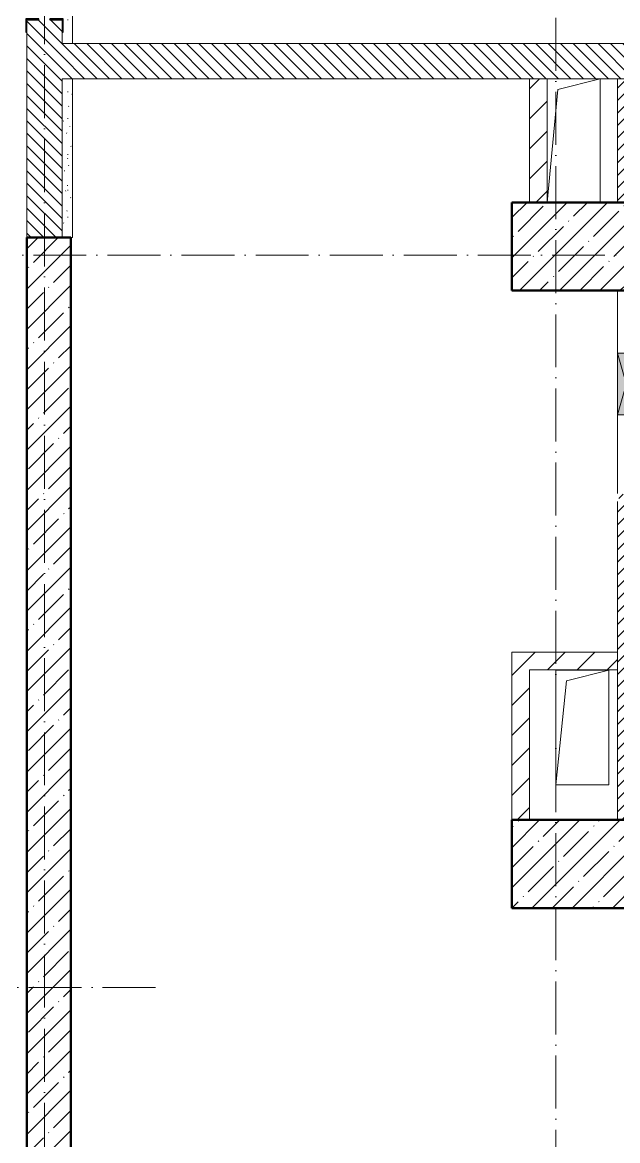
# Model space of a CAD drawing. Header units: millimetres. Extents: x -136833 to 49383, y -8033 to 344618.
# Drawn here: x -56709 to -53334, y 303860 to 310198 of the extents above; entities that cross this region are included whole.
import ezdxf

# ---------------------------------------------------------------- set-up
doc = ezdxf.new("R2010")
doc.units = ezdxf.units.MM
doc.linetypes.add('50_200_ШТРИХ_1Т_ш5_п1_п1_', pattern=[700, 500, -100, 0, -100])
for name, color, linetype, lineweight in [('A-DETL-GENF-OTLN', 7, 'Continuous', 9), ('A-FLOR-____-OTLN', 7, 'Continuous', 9), ('A-GENM-____-MCUT', 7, 'Continuous', 25), ('A-GENM-____-OTLN', 7, 'Continuous', 9), ('A-GENM-____-OTLN-1', 7, 'Continuous', 25), ('A-GLAZ-____-OTLN', 7, 'Continuous', 9), ('A-WALL-____-MCUT', 7, 'Continuous', 13), ('A-WALL-____-MCUT-2', 7, 'Continuous', 50), ('A-WALL-____-PATT-1', 7, 'Continuous', 9), ('A-WALL-FNSH-MCUT-1', 7, 'Continuous', 9), ('I-WALL-____-OTLN', 7, 'Continuous', 9), ('S-COLS-____-MCUT', 7, 'Continuous', 50), ('S-COLS-____-OTLN', 7, 'Continuous', 9), ('S-GRID-____-OTLN-1', 7, '50_200_ШТРИХ_1Т_ш5_п1_п1_', 9)]:
    doc.layers.add(name, color=color, linetype=linetype, lineweight=lineweight)
doc.layers.add('A-WALL-____-PATT-2', color=7, linetype='Continuous', lineweight=9, true_color=0x787878)
pattern_1 = [(135, (-131434.413, 245796.486), (-35.35534, -35.35534), [])]
pattern_2 = [(45, (-131434.413, 245796.486), (-35.35534, 35.35534), [])]
pattern_3 = [(45, (-131434.41, 245796.49), (-84.85281, 84.85281), [])]
pattern_4 = [(0, (-131434.413, 245796.486), (203.2, 50.8), [3.353, -149.047, 3.353, -149.047, -812.8]), (0, (-131434.413, 245796.486), (203.2, 50.8), [-304.8, 3.353, -301.447, 3.353, -149.047, -355.6]), (0, (-131434.413, 245796.486), (203.2, 50.8), [-762, 3.353, -98.247, 3.353, -250.647]), (120, (-131358.213, 245821.886), (-145.59409, 150.576362), [3.353, -149.047, 3.353, -149.047, -812.8]), (120, (-131358.213, 245821.886), (-145.59409, 150.576362), [-304.8, 3.353, -301.447, 3.353, -149.047, -355.6]), (120, (-131358.213, 245821.886), (-145.59409, 150.576362), [-762, 3.353, -98.247, 3.353, -250.647]), (240, (-131332.813, 245923.486), (-57.60591, -201.376362), [3.353, -149.047, 3.353, -149.047, -812.8]), (240, (-131332.813, 245923.486), (-57.60591, -201.376362), [-304.8, 3.353, -301.447, 3.353, -149.047, -355.6]), (240, (-131332.813, 245923.486), (-57.60591, -201.376362), [-762, 3.353, -98.247, 3.353, -250.647])]

# ---------------------------------------------------------------- blocks, each defined once
blk = doc.blocks.new('BSC_Колонна _Прямоугольная - 500х700-V106-АР1_План отверстий 2 этажа в осях 1-64_Ю-ЯЯ')
at = {"layer": 'S-COLS-____-OTLN'}
h = blk.add_hatch(dxfattribs=at)
h.set_pattern_fill('FP_119', color=256, style=0, pattern_type=2)
h.set_pattern_definition([(315, (-63131.04, 77850), (114.04925, 114.04925), []), (315, (-63131.04, 77735.95), (114.04925, 114.04925), [201.613, -40.323, 3.353, -36.97])])
h.paths.add_polyline_path([(-250, 350), (-250, -350), (250, -350), (250, 350)], flags=0)
at = {"layer": 'S-COLS-____-MCUT'}
for p, q in [((250, 350), (-250, 350)), ((-250, 350), (-250, -350)), ((250, -350), (250, 350)), ((-250, -350), (250, -350))]:
    blk.add_line(p, q, dxfattribs=at)
blk = doc.blocks.new('BSC_Колонна _Прямоугольная - 500х700-V126-АР1_План отверстий 2 этажа в осях 1-64_Ю-ЯЯ')
at = {"layer": 'S-COLS-____-OTLN'}
h = blk.add_hatch(dxfattribs=at)
h.set_pattern_fill('FP_139', color=256, style=0, pattern_type=2)
h.set_pattern_definition([(315, (-59631.04, 77850), (114.04925, 114.04925), []), (315, (-59631.04, 77735.95), (114.04925, 114.04925), [201.613, -40.323, 3.353, -36.97])])
h.paths.add_polyline_path([(-250, 350), (-250, -350), (250, -350), (250, 350)], flags=0)
at = {"layer": 'S-COLS-____-MCUT'}
for p, q in [((250, 350), (-250, 350)), ((-250, 350), (-250, -350)), ((250, -350), (250, 350)), ((-250, -350), (250, -350))]:
    blk.add_line(p, q, dxfattribs=at)
blk = doc.blocks.new('154_Стойка_СКБ_Уголок - СМ-2540_200-37126399-АР1_План отверстий 2 этажа в осях 1-64_Ю-ЯЯ')
at = {"layer": 'A-GENM-____-MCUT'}
for p, q in [((125, 156), (125, 81)), ((200, 156), (125, 156)), ((131, 81), (131, 150)), ((131, 150), (200, 150)), ((200, 150), (200, 156)), ((125, 81), (131, 81)), ((131, 19), (125, 19)), ((125, 19), (125, -56)), ((131, -50), (131, 19)), ((125, -56), (200, -56)), ((200, -50), (131, -50)), ((200, -56), (200, -50))]:
    blk.add_line(p, q, dxfattribs=at)
blk = doc.blocks.new('AR_Отверстие прямоугольное _в плите_ - AR_Отверстие прямоугольное _в плите_-30459803-АР1_План отверстий 2 этажа в осях 1-64_Ю-ЯЯ')
at = {"layer": 'A-GENM-____-OTLN'}
for p, q in [((-90, 290), (150, 350)), ((150, -350), (150, 350)), ((-150, -350), (-90, 290))]:
    blk.add_line(p, q, dxfattribs=at)
blk = doc.blocks.new('AR_Отверстие прямоугольное _в плите_ - AR_Отверстие прямоугольное _в плите_-30552792-АР1_План отверстий 2 этажа в осях 1-64_Ю-ЯЯ')
at = {"layer": 'A-GENM-____-OTLN'}
for p, q in [((150, 325), (-150, 325)), ((-150, 325), (-150, -325)), ((-90, 265), (150, 325)), ((150, -325), (150, 325)), ((-150, -325), (-90, 265)), ((-150, -325), (150, -325))]:
    blk.add_line(p, q, dxfattribs=at)
blk = doc.blocks.new('AR_Отверстие прямоугольное _в стене__БезПР - AR_Отверстие прямоугольное _в стене__БезПР-36789340-АР1_План отверстий 2 этажа в осях 1-64_Ю-ЯЯ')
at = {"layer": 'A-GLAZ-____-OTLN'}
blk.add_hatch(color=256, dxfattribs=at).paths.add_polyline_path([(175, -50), (175, 50), (-175, 50), (-175, -50)], flags=0)
at = {"layer": 'A-DETL-GENF-OTLN'}
for p, q in [((-175, -50), (-175, 50)), ((-175, 50), (175, 50)), ((175, 50), (-175, -50)), ((-175, 50), (175, -50)), ((175, 50), (-175, 50)), ((-175, 50), (-175, -50)), ((175, 50), (175, -50)), ((175, -50), (175, 50)), ((175, -50), (-175, -50)), ((-175, -50), (175, -50))]:
    blk.add_line(p, q, dxfattribs=at)
at = {"layer": 'A-GLAZ-____-OTLN'}
blk.add_line((175, 50), (-175, 50), dxfattribs=at)
blk = doc.blocks.new('3эт')
at = {"layer": 'S-GRID-____-OTLN-1', "color": 251, "ltscale": 0.6, "true_color": 0x636466}
for p, q in [((361520.7, 4029.4), (361520.7, -46882.4)), ((358620.7, 3761.2), (358620.7, -46882.4)), ((387845.1, -23782.4), (279101.9, -23782.4)), ((359250.7, -27932.4), (279101.9, -27932.4))]:
    blk.add_line(p, q, dxfattribs=at)

msp = doc.modelspace()

# ---------------------------------------------------------------- hatches: boundary and pattern name
at = {"layer": 'A-WALL-____-PATT-1'}
h = msp.add_hatch(dxfattribs=at)
h.set_pattern_fill('FP_6', color=256, style=0, pattern_type=2)
h.set_pattern_definition(pattern_1)
h.paths.add_polyline_path([(-56484.4, 308977.5), (-56484.4, 310211.5), (-56553.4, 310211.5), (-56553.4, 310217.5), (-56615.4, 310217.5), (-56615.4, 310211.5), (-56684.4, 310211.5), (-56684.4, 308977.5)], flags=0)
h.paths.add_polyline_path([(-56553.4, 312437.5), (-56553.4, 312443.5), (-56484.4, 312443.5), (-56484.4, 312977.5), (-56684.4, 312977.5), (-56684.4, 312443.5), (-56615.4, 312443.5), (-56615.4, 312437.5)], flags=0)
h = msp.add_hatch(dxfattribs=at)
h.set_pattern_fill('FP_6', color=256, style=0, pattern_type=2)
h.set_pattern_definition(pattern_1)
h.paths.add_polyline_path([(-42184.4, 309877.5), (-42184.4, 310077.5), (-46578.4, 310077.5), (-46578.4, 310008.5), (-46584.4, 310008.5), (-46584.4, 310077.5), (-49834.4, 310077.5), (-49834.4, 309877.5), (-49209.4, 309877.5), (-49209.4, 309977.5), (-47959.4, 309977.5), (-47959.4, 309877.5), (-46584.4, 309877.5), (-46584.4, 309946.5), (-46578.4, 309946.5), (-46578.4, 309877.5), (-42384.4, 309877.5)], flags=0)
h.paths.add_polyline_path([(-51459.4, 309877.5), (-50934.4, 309877.5), (-50934.4, 310077.5), (-51528.4, 310077.5), (-51528.4, 310008.5), (-51534.4, 310008.5), (-51534.4, 309946.5), (-51528.4, 309946.5), (-51528.4, 309877.5)], flags=0)
h.paths.add_polyline_path([(-53034.4, 309877.5), (-53034.4, 310077.5), (-56484.4, 310077.5), (-56484.4, 309877.5), (-53679.6, 309877.5)], flags=0)
h = msp.add_hatch(dxfattribs=at)
h.set_pattern_fill('FP_4', color=256, style=0, pattern_type=2)
h.set_pattern_definition(pattern_3)
h.paths.add_polyline_path([(-53734.4, 309177.5), (-53734.4, 309877.5), (-53834.4, 309877.5), (-53834.4, 309177.5)], flags=0)
h = msp.add_hatch(dxfattribs=at)
h.set_pattern_fill('FP_5', color=256, style=0, pattern_type=2)
h.set_pattern_definition(pattern_2)
h.paths.add_polyline_path([(-53234.4, 309177.5), (-53234.4, 309877.5), (-53334.4, 309877.5), (-53334.4, 309177.5)], flags=0)
h = msp.add_hatch(dxfattribs=at)
h.set_pattern_fill('FP_13', color=256, style=0, pattern_type=2)
h.set_pattern_definition([(45, (-131434.41, 245796.49), (-114.04925, 114.04925), []), (45, (-131320.36, 245796.49), (-114.04925, 114.04925), [201.612, -40.322, 3.353, -36.97])])
h.paths.add_polyline_path([(-56684.4, 300927.5), (-56434.4, 300927.5), (-56434.4, 308977.5), (-56684.4, 308977.5), (-56684.4, 301406.7)], flags=0)
h = msp.add_hatch(dxfattribs=at)
h.set_pattern_fill('FP_5', color=256, style=0, pattern_type=2)
h.set_pattern_definition(pattern_2)
h.paths.add_polyline_path([(-53234.4, 305677.5), (-53234.4, 307481.5), (-53242, 307481.5), (-53242, 307523), (-53326.8, 307523), (-53326.8, 307481.5), (-53334.4, 307481.5), (-53334.4, 305677.5)], flags=0)
h = msp.add_hatch(dxfattribs=at)
h.set_pattern_fill('FP_4', color=256, style=0, pattern_type=2)
h.set_pattern_definition(pattern_3)
h.paths.add_polyline_path([(-53834.4, 305677.5), (-53834.4, 306627.5), (-53934.4, 306627.5), (-53934.4, 305677.5)], flags=0)
h = msp.add_hatch(dxfattribs=at)
h.set_pattern_fill('FP_4', color=256, style=0, pattern_type=2)
h.set_pattern_definition(pattern_3)
h.paths.add_polyline_path([(-53834.4, 306527.5), (-53334.4, 306527.5), (-53334.4, 306627.5), (-53834.4, 306627.5)], flags=0)
at = {"layer": 'A-WALL-____-PATT-2'}
h = msp.add_hatch(dxfattribs=at)
h.set_pattern_fill('FP_165', color=256, style=0, pattern_type=2)
h.set_pattern_definition(pattern_4)
h.paths.add_polyline_path([(-56478.4, 310077.5), (-56424.4, 310077.5), (-56424.4, 310217.5), (-56478.4, 310217.5), (-56478.4, 310142.5), (-56484.4, 310142.5), (-56484.4, 310077.5)], flags=0)
h.paths.add_polyline_path([(-56478.4, 312437.5), (-56424.4, 312437.5), (-56424.4, 312977.5), (-56484.4, 312977.5), (-56484.4, 312512.5), (-56478.4, 312512.5), (-56478.4, 312443.5)], flags=0)
h = msp.add_hatch(dxfattribs=at)
h.set_pattern_fill('FP_165', color=256, style=0, pattern_type=2)
h.set_pattern_definition(pattern_4)
h.paths.add_polyline_path([(-56424.4, 308977.5), (-56424.4, 309877.5), (-56484.4, 309877.5), (-56484.4, 308977.5)], flags=0)

# ---------------------------------------------------------------- linework, layer by layer
at = {"layer": 'A-FLOR-____-OTLN'}
for p, q in [((-53434.4, 309877.5), (-53434.4, 309177.5)), ((-53684.4, 306526.2), (-53384.4, 306526.2)), ((-53684.4, 305876.2), (-53684.4, 306526.2)), ((-53384.4, 306526.2), (-53384.4, 305876.2)), ((-53384.4, 305876.2), (-53684.4, 305876.2))]:
    msp.add_line(p, q, dxfattribs=at)
at = {"layer": 'A-WALL-____-MCUT'}
for p, q in [((-56684.4, 310142.5), (-56684.4, 308977.5)), ((-56484.4, 310077.5), (-56484.4, 310142.5)), ((-53034.4, 310077.5), (-56484.4, 310077.5)), ((-56484.4, 309877.5), (-53034.4, 309877.5)), ((-56484.4, 308977.5), (-56484.4, 309877.5))]:
    msp.add_line(p, q, dxfattribs=at)
at = {"layer": 'A-WALL-____-MCUT-2'}
for p, q in [((-56684.4, 308977.5), (-56684.4, 300927.5)), ((-56434.4, 308977.5), (-56684.4, 308977.5)), ((-56434.4, 300927.5), (-56434.4, 308977.5))]:
    msp.add_line(p, q, dxfattribs=at)
at = {"layer": 'A-WALL-FNSH-MCUT-1'}
for p, q in [((-56424.4, 310077.5), (-56424.4, 310277.5)), ((-56424.4, 308977.5), (-56424.4, 309877.5)), ((-53834.4, 309877.5), (-53834.4, 309177.5)), ((-53734.4, 309177.5), (-53734.4, 309877.5)), ((-53334.4, 309877.5), (-53334.4, 309177.5)), ((-56434.4, 308977.5), (-56424.4, 308977.5)), ((-53334.4, 307481.5), (-53334.4, 305677.5)), ((-53934.4, 306627.5), (-53934.4, 305677.5)), ((-53334.4, 306627.5), (-53934.4, 306627.5)), ((-53834.4, 305677.5), (-53834.4, 306527.5)), ((-53834.4, 306527.5), (-53334.4, 306527.5))]:
    msp.add_line(p, q, dxfattribs=at)
at = {"layer": 'I-WALL-____-OTLN'}
for p, q in [((-53334.4, 308322.5), (-53334.4, 308677.5)), ((-53334.4, 307527.5), (-53334.4, 307972.5))]:
    msp.add_line(p, q, dxfattribs=at)

# ---------------------------------------------------------------- block references
msp.add_blockref('3эт', (-415205.1, 332659.9))
at = {"layer": 'A-GENM-____-OTLN'}
for name, p in [('AR_Отверстие прямоугольное _в плите_ - AR_Отверстие прямоугольное _в плите_-30459803-АР1_План отверстий 2 этажа в осях 1-64_Ю-ЯЯ', (-53584.4, 309527.5)), ('AR_Отверстие прямоугольное _в плите_ - AR_Отверстие прямоугольное _в плите_-30552792-АР1_План отверстий 2 этажа в осях 1-64_Ю-ЯЯ', (-53534.4, 306201.2))]:
    msp.add_blockref(name, p, dxfattribs=at)
at = {"layer": 'A-GENM-____-OTLN-1', "rotation": 270}
msp.add_blockref('154_Стойка_СКБ_Уголок - СМ-2540_200-37126399-АР1_План отверстий 2 этажа в осях 1-64_Ю-ЯЯ', (-56634.4, 310342.5), dxfattribs=at)
at = {"layer": 'A-GLAZ-____-OTLN', "rotation": 269.9999999999999}
msp.add_blockref('AR_Отверстие прямоугольное _в стене__БезПР - AR_Отверстие прямоугольное _в стене__БезПР-36789340-АР1_План отверстий 2 этажа в осях 1-64_Ю-ЯЯ', (-53284.4, 308147.5), dxfattribs=at)
at = {"layer": 'S-COLS-____-OTLN', "rotation": 89.9999999999999}
for name, p in [('BSC_Колонна _Прямоугольная - 500х700-V106-АР1_План отверстий 2 этажа в осях 1-64_Ю-ЯЯ', (-53584.4, 308927.5)), ('BSC_Колонна _Прямоугольная - 500х700-V126-АР1_План отверстий 2 этажа в осях 1-64_Ю-ЯЯ', (-53584.4, 305427.5))]:
    msp.add_blockref(name, p, dxfattribs=at)

doc.saveas('drawing.dxf')
